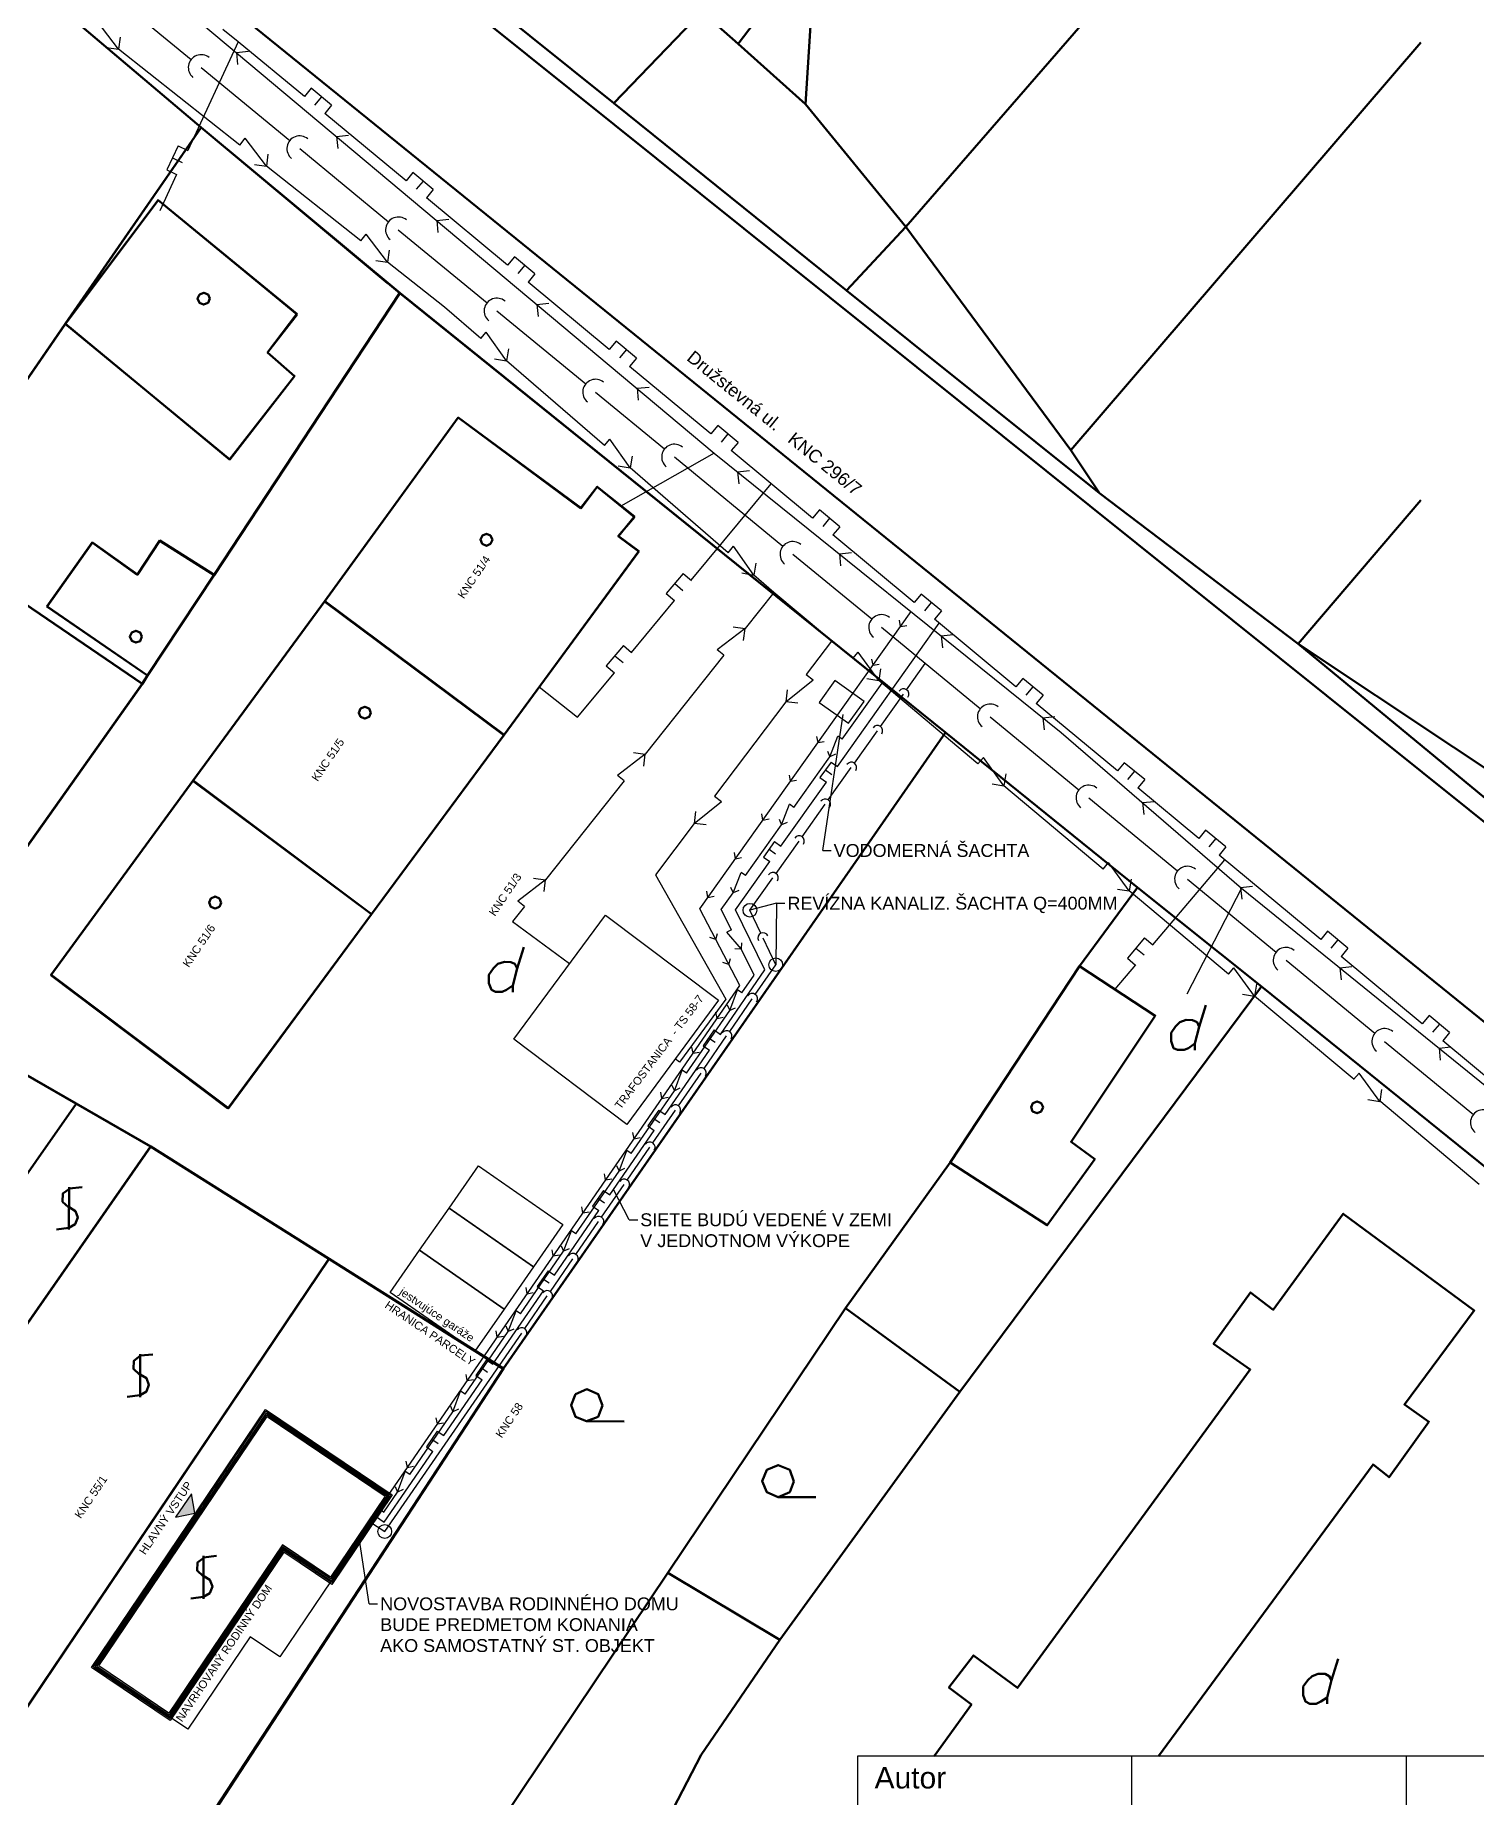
# Model space of a CAD drawing. Header units: millimetres. Extents: x 462666 to 1244237, y 2328025 to 3795663.
# Drawn here: x 614838 to 698865, y 3639295 to 3742078 of the extents above; entities that cross this region are included whole.
import ezdxf
from ezdxf.lldxf.tags import DXFTag

# ---------------------------------------------------------------- set-up
doc = ezdxf.new("R2010")
doc.units = ezdxf.units.MM
for name, color, linetype in [('MUR-POH', 64, 'Continuous'), ('MUR_REZ', 3, 'Continuous'), ('PLO_LIN', 6, 'Continuous'), ('ROZPISKA100', 7, 'Continuous'), ('SO10-PRIPOJKA-VODOVOD', 5, 'Continuous'), ('SO11-PRIPOJKA-SPLASK-KANAL', 25, 'Continuous'), ('SO12-PRIPOJKA-PLYN', 11, 'Continuous'), ('SO13-PRIPOJKA-ELEKTRO-NN', 20, 'Continuous'), ('TXT_50_MIESTN', 7, 'Continuous')]:
    doc.layers.add(name, color=color, linetype=linetype)
doc.layers.add('P', color=250, linetype='Continuous', lineweight=100)
doc.styles.add('ARIAL', font='arial.ttf', dxfattribs={"height": 250})
tags = doc.linetypes.add('DASHED', pattern=[0.75, 0.5, -0.25]).pattern_tags.tags
tags[6:7] = [DXFTag(74, 4), DXFTag(75, 0), DXFTag(340, '0'), DXFTag(46, 1.0), DXFTag(50, 0.0), DXFTag(44, 0.0), DXFTag(45, 0.0)]
tags[4:5] = [DXFTag(74, 4), DXFTag(75, 0), DXFTag(340, '0'), DXFTag(46, 1.0), DXFTag(50, 0.0), DXFTag(44, 0.0), DXFTag(45, 0.0)]
doc.linetypes.add('GAS_LINE', pattern='A,12.7,-5.08,["GAS",Standard,S=2.54,R=0,X=-2.54,Y=-1.27],-6.35', length=24.13)

msp = doc.modelspace()

# ---------------------------------------------------------------- hatches: boundary and pattern name
at = {"layer": 'MUR-POH'}
msp.add_hatch(color=252, dxfattribs=at).paths.add_polyline_path([(624131.6, 3655893.6), (623936.5, 3657011.9), (623021.6, 3655655.6)])

# ---------------------------------------------------------------- linework, layer by layer
at = {"layer": 'MUR-POH', "linetype": 'DASHED', "ltscale": 0.01}
for p, q in [((660738.4, 3694536.9), (661939.9, 3702465.8)), ((658044.6, 3691462.5), (658004.9, 3687876.5)), ((649465, 3673002.6), (648539.9, 3674759.1)), ((634305.1, 3650602.6), (633726.1, 3654457.5))]:
    msp.add_line(p, q, dxfattribs=at)
at = {"layer": 'MUR-POH', "linetype": 'DASHED', "ltscale": 0.01, "flags": 128}
for points in [[(660738.4, 3694536.9), (661229.9, 3694536.9)], [(658044.6, 3691462.5), (656495.9, 3691052.5)], [(658044.6, 3691462.5), (658536.1, 3691462.5)], [(649465, 3673002.6), (649956.4, 3673002.6)], [(634305.1, 3650602.6), (634796.6, 3650602.6)]]:
    msp.add_lwpolyline(points, dxfattribs=at)
at = {"layer": 'MUR-POH', "color": 252, "flags": 128}
msp.add_lwpolyline([(623936.5, 3657011.9), (623021.6, 3655655.6), (624131.6, 3655893.6)], close=True, dxfattribs=at)
at = {"layer": 'MUR-POH', "color": 252}
msp.add_lwpolyline([(632079.8, 3651949.3), (629088.1, 3647513.9), (627362.3, 3648678), (623731.4, 3643295), (622666.9, 3644013), (629289.5, 3653831.4)], close=True, dxfattribs=at)
at = {"layer": 'MUR_REZ', "flags": 128}
msp.add_lwpolyline([(661441.8, 3704453.9), (660532.5, 3703174), (662251.3, 3701953), (663160.5, 3703232.9)], close=True, dxfattribs=at)
at = {"layer": 'MUR_REZ'}
for points in [[(635644.4, 3656964.2), (632120.5, 3651739.8), (629330.2, 3653621.9), (622707.6, 3643803.5), (618121.2, 3646897.1), (628267.7, 3661939.9)], [(635539.7, 3656943.9), (632100.1, 3651844.5), (629309.8, 3653726.6), (622687.2, 3643908.3), (618226, 3646917.4), (628288.1, 3661835.1)], [(635434.9, 3656923.5), (632079.8, 3651949.3), (629289.5, 3653831.4), (622666.9, 3644013), (618330.7, 3646937.8), (628308.4, 3661730.4)], [(635330.2, 3656903.2), (632059.4, 3652054), (629269.1, 3653936.1), (622646.5, 3644117.8), (618435.5, 3646958.2), (628328.8, 3661625.6)], [(635225.4, 3656882.8), (632039.1, 3652158.8), (629248.7, 3654040.9), (622626.2, 3644222.5), (618540.2, 3646978.5), (628349.2, 3661520.9)]]:
    msp.add_lwpolyline(points, close=True, dxfattribs=at)
at = {"layer": 'P', "color": 2, "linetype": 'Continuous'}
for p, q in [((624516.1, 3736697.8), (598264.3, 3758927.7)), ((598264.3, 3758927.7), (624516.1, 3736697.8)), ((616594, 3725252), (624516.1, 3736697.8)), ((624516.1, 3736697.8), (616594, 3725252)), ((624516.1, 3736697.8), (636083.7, 3727034.4)), ((635373.5, 3727627.7), (624516.1, 3736697.8)), ((616594, 3725252), (621997, 3732468.4)), ((621997, 3732468.4), (616594, 3725252)), ((621997, 3732468.4), (630096.6, 3725802.2)), ((630096.6, 3725802.2), (621997, 3732468.4)), ((625268.6, 3710583.1), (636083.7, 3727034.4)), ((636083.7, 3727034.4), (625268.6, 3710583.1)), ((667894.2, 3701409.1), (636083.6, 3727034.5)), ((636083.6, 3727034.5), (667894.2, 3701409.1)), ((608168.4, 3713049.2), (616594, 3725252)), ((616594, 3725252), (608168.4, 3713049.2)), ((626169.4, 3717338.3), (616594, 3725252)), ((616594, 3725252), (626169.4, 3717338.3)), ((630096.6, 3725802.2), (628382.8, 3723569.1)), ((628382.8, 3723569.1), (630096.6, 3725802.2)), ((628382.8, 3723569.1), (629950.7, 3722191.7)), ((629950.7, 3722191.7), (628382.8, 3723569.1)), ((629950.7, 3722191.7), (626169.4, 3717338.3)), ((626169.4, 3717338.3), (629950.7, 3722191.7)), ((631706.1, 3709054), (639495.3, 3719778.2)), ((639495.3, 3719778.2), (631706.1, 3709054)), ((639495.3, 3719778.2), (646638.2, 3714486.7)), ((646638.2, 3714486.7), (639495.3, 3719778.2)), ((646638.2, 3714486.7), (647588.3, 3715741.7)), ((647588.3, 3715741.7), (646638.2, 3714486.7)), ((647588.3, 3715741.7), (649765.5, 3713972.6)), ((649765.5, 3713972.6), (647588.3, 3715741.7)), ((649765.5, 3713972.6), (648816.1, 3712865.7)), ((648816.1, 3712865.7), (649765.5, 3713972.6)), ((621073.3, 3704250.1), (608168.4, 3713049.2)), ((608168.4, 3713049.2), (621073.3, 3704250.1)), ((620787.1, 3710603.3), (622092.5, 3712597.4)), ((622092.5, 3712597.4), (620787.1, 3710603.3)), ((622092.5, 3712597.4), (625268.6, 3710583.1)), ((625268.6, 3710583.1), (622092.5, 3712597.4)), ((648816.1, 3712865.7), (650015.8, 3711971.4)), ((650015.8, 3711971.4), (648816.1, 3712865.7)), ((615519.5, 3708756.7), (618147.5, 3712504.1)), ((618147.5, 3712504.1), (615519.5, 3708756.7)), ((618147.5, 3712504.1), (620787.1, 3710603.3)), ((620787.1, 3710603.3), (618147.5, 3712504.1)), ((650015.8, 3711971.4), (642152.6, 3701266.1)), ((642152.6, 3701266.1), (650015.8, 3711971.4)), ((621371.8, 3704748.7), (625268.6, 3710583.1)), ((625268.6, 3710583.1), (621371.8, 3704748.7)), ((621371.8, 3704748.7), (615519.5, 3708756.7)), ((615519.5, 3708756.7), (621371.8, 3704748.7)), ((624029.3, 3698607.1), (631706.1, 3709054)), ((631706.1, 3709054), (624029.3, 3698607.1)), ((631706.1, 3709054), (642152.6, 3701266.1)), ((642152.6, 3701266.1), (631706.1, 3709054)), ((631706.2, 3709054), (642152.6, 3701266)), ((642152.6, 3701266), (631706.2, 3709054)), ((621073.3, 3704250.1), (621371.8, 3704748.7)), ((621371.8, 3704748.7), (621073.3, 3704250.1)), ((610114.5, 3688799.4), (621073.3, 3704250.1)), ((621073.3, 3704250.1), (610114.5, 3688799.4)), ((642152.6, 3701266.1), (634438.7, 3690819.3)), ((634438.7, 3690819.3), (642152.6, 3701266.1)), ((642115.3, 3664302.9), (667894.2, 3701409.1)), ((667894.2, 3701409.1), (642115.3, 3664302.9)), ((642115.4, 3664302.8), (667894.3, 3701409.1)), ((667894.3, 3701409.1), (642115.4, 3664302.8)), ((615737.3, 3687274), (624029.3, 3698607.1)), ((624029.3, 3698607.1), (615737.3, 3687274)), ((624029.3, 3698607.1), (634438.7, 3690819.3)), ((634438.7, 3690819.3), (624029.3, 3698607.1)), ((624029.3, 3698607), (634438.7, 3690819.2)), ((634438.7, 3690819.2), (624029.3, 3698607)), ((634438.7, 3690819.3), (626072.6, 3679486.6)), ((626072.6, 3679486.6), (634438.7, 3690819.3)), ((615737.3, 3687274), (626072.6, 3679486.6)), ((614137.3, 3681540.5), (621562.5, 3677266.2)), ((621562.5, 3677266.2), (614137.3, 3681540.5)), ((617212.8, 3679770), (606334.2, 3664177.1)), ((610434.9, 3661316.2), (621562.5, 3677266.2)), ((621562.5, 3677266.2), (610434.9, 3661316.2)), ((631959, 3670719.2), (621562.5, 3677266.2)), ((612719, 3642194.6), (631959, 3670719.2)), ((631959, 3670719.2), (612719, 3642194.6))]:
    msp.add_line(p, q, dxfattribs=at)
at = {"layer": 'P', "color": 252, "linetype": 'Continuous'}
for points in [[(742574.3, 3641710.4), (719611.2, 3659743.2), (686314.7, 3686606.2), (679098.8, 3692386.8), (667894.9, 3701422.2), (636082.2, 3727050.7), (624508.6, 3736701.8), (598265.3, 3758920.1), (589715, 3766064.8), (573119, 3780873.3), (556578.7, 3795662.9)], [(582373.4, 3795556.6), (588325.5, 3790190.7), (597096, 3782282), (614898.1, 3766593.8), (624782.2, 3757936.1), (633868.7, 3749914.4), (648560.1, 3738110.2), (662119.9, 3727185.3), (676867.2, 3715380.8), (688462.9, 3706585.8), (700908.7, 3696298.3)], [(624782.2, 3757936.1), (614898.1, 3766593.8), (597096, 3782282), (600108.3, 3786140.7), (609757.2, 3779103.1), (620038.8, 3772062.9), (629368.1, 3764282.2), (638324.3, 3756261.1), (649101.2, 3747469.4), (653700.2, 3743449), (655814.2, 3741579.2), (659745.3, 3738064.1), (665578.3, 3730911.9), (675202.5, 3717881.6), (676867.2, 3715380.8), (662119.9, 3727185.3), (648560.1, 3738110.2), (633868.7, 3749914.4), (624782.2, 3757936.1)], [(649101.2, 3747469.4), (661467.4, 3763033.2), (663843.8, 3766150.1), (669389.4, 3761493.1), (659724.4, 3751054.8), (660342.7, 3747553.3), (655814.2, 3741579.2), (653700.2, 3743449), (649101.2, 3747469.4)], [(659745.3, 3738064.1), (660342.7, 3747553.3), (659724.4, 3751054.8), (669389.4, 3761493.1), (671016.3, 3763366.1), (683399.4, 3751441.1), (665578.3, 3730911.9), (659745.3, 3738064.1)], [(588133.2, 3698382.3), (580968, 3702915.8), (567899.9, 3711214.4), (583352.7, 3735122), (598265.3, 3758920.1), (624508.6, 3736701.8), (616588.9, 3725251.3), (608182.1, 3713039.8), (597620.2, 3697226.5), (595299, 3693979.1), (588133.2, 3698382.3)], [(665578.3, 3730911.9), (683399.4, 3751441.1), (689233.9, 3758172.9), (693351.1, 3754657), (695601.5, 3752710.4)], [(660342.7, 3747553.3), (659745.3, 3738064.1), (655814.2, 3741579.2), (660342.7, 3747553.3)], [(695601.5, 3741653.5), (675202.5, 3717881.6), (665578.3, 3730911.9)], [(675202.5, 3717881.6), (695601.5, 3741653.5)], [(608182.1, 3713039.8), (616588.9, 3725251.3), (624508.6, 3736701.8), (636082.2, 3727050.7), (625275.8, 3710605.7), (622101.5, 3712610.2), (620790.6, 3710624.2), (618174.1, 3712496.1), (615534.5, 3708766.1), (621380.5, 3704740.6), (621080.7, 3704257.9), (608182.1, 3713039.8)], [(616588.9, 3725251.3), (626178.3, 3717339.2), (629957.8, 3722199.8), (628381.5, 3723583.5), (630084.4, 3725828.5), (621997.3, 3732468.8), (616588.9, 3725251.3)], [(621997.3, 3732468.8), (630084.4, 3725828.5), (628381.5, 3723583.5), (629957.8, 3722199.8), (626178.3, 3717339.2), (616588.9, 3725251.3), (621997.3, 3732468.8)], [(642132.9, 3664324.5), (631979, 3670731.4), (621583.6, 3677269.6), (614156.8, 3681543.6), (607863.6, 3685440.6), (610129.4, 3688799.9), (621080.7, 3704257.9), (621380.5, 3704740.6), (625275.8, 3710605.7), (636082.2, 3727050.7), (667894.9, 3701422.2), (642132.9, 3664324.5)], [(625007.2, 3726724.1), (624915.2, 3726966.4), (624655, 3727060.6), (624412.7, 3726968.5), (624300, 3726727), (624410.6, 3726466), (624652.1, 3726372), (624913.1, 3726463.9), (625007.2, 3726724.1)], [(634444, 3690821.4), (642173.6, 3701286.3), (650015.8, 3711992.6), (648828.3, 3712872.2), (649763.5, 3714003.7), (647593.2, 3715743.5), (646639, 3714519), (639495.3, 3719778.2), (631708.9, 3709071.7), (624035.3, 3698625.2), (615762.4, 3687287.8), (626096.8, 3679502.9), (634444, 3690821.4)], [(631708.9, 3709071.7), (639495.3, 3719778.2), (646639, 3714519), (647593.2, 3715743.5), (649763.5, 3714003.7), (648828.3, 3712872.2), (650015.8, 3711992.6), (642173.6, 3701286.3), (631708.9, 3709071.7)], [(695601.5, 3714967.2), (688462.9, 3706585.8), (676867.2, 3715380.8), (675202.5, 3717881.6)], [(708875.5, 3705500.8), (702030.5, 3697540.6), (688462.9, 3706585.8), (695601.5, 3714967.2)], [(621080.7, 3704257.9), (610129.4, 3688799.9), (597620.2, 3697226.5), (608182.1, 3713039.8), (621080.7, 3704257.9)], [(615534.5, 3708766.1), (618174.1, 3712496.1), (620790.6, 3710624.2), (622101.5, 3712610.2), (625275.8, 3710605.7), (621380.5, 3704740.6), (615534.5, 3708766.1)], [(641494.6, 3712660.5), (641384, 3712902.9), (641142.4, 3712997), (640900.1, 3712904.9), (640787.4, 3712663.4), (640898.1, 3712421), (641139.6, 3712308.4), (641382, 3712419), (641494.6, 3712660.5)], [(642173.6, 3701286.3), (634444, 3690821.4), (624035.3, 3698625.2), (631708.9, 3709071.7), (642173.6, 3701286.3)], [(621054.8, 3707012.5), (620962.8, 3707254.8), (620702.6, 3707349), (620460.3, 3707256.9), (620347.6, 3707015.4), (620458.2, 3706754.4), (620699.8, 3706660.3), (620960.7, 3706752.3), (621054.8, 3707012.5)], [(719338.9, 3683994.8), (730293.6, 3673192.3), (731905.1, 3671324.6), (717827.7, 3683107.7), (710167.7, 3689522.9), (700908.7, 3696298.3), (688462.9, 3706585.8), (702030.5, 3697540.6), (711812.7, 3691265.6), (719338.9, 3683994.8)], [(634399.4, 3702565.3), (634307.3, 3702807.6), (634047.2, 3702920.3), (633804.8, 3702809.6), (633692.2, 3702568.2), (633802.8, 3702325.8), (634044.4, 3702231.7), (634305.3, 3702323.7), (634399.4, 3702565.3)], [(675711.2, 3687785.2), (668163.7, 3676333.2), (662061.5, 3667853), (651705.8, 3652411.1), (635676.1, 3628505.9), (623984.1, 3636538.3), (642132.9, 3664324.5), (667894.9, 3701422.2), (679098.8, 3692386.8), (675711.2, 3687785.2)], [(634444, 3690821.4), (626096.8, 3679502.9), (615762.4, 3687287.8), (624035.3, 3698625.2), (634444, 3690821.4)], [(662061.5, 3667853), (668163.7, 3676333.2), (675711.2, 3687785.2), (679098.8, 3692386.8), (686314.7, 3686606.2), (668741.4, 3662967.9), (662061.5, 3667853)], [(625680.9, 3691490.3), (625570.2, 3691732.7), (625328.7, 3691845.3), (625067.7, 3691734.8), (624973.7, 3691493.2), (625065.7, 3691250.9), (625325.9, 3691156.7), (625568.2, 3691248.8), (625680.9, 3691490.3)], [(642926.8, 3687658.9), (643322.8, 3688904.2)], [(642679.2, 3686282.7), (642680.7, 3686654.9), (642926.8, 3687658.9), (642797.6, 3687920), (642556.1, 3688032.7), (642183.9, 3688034.2), (641811.2, 3687924.1), (641549.6, 3687664.6), (641287.5, 3687293.4), (641285.5, 3686791), (641432.8, 3686418.1), (641674.2, 3686286.8), (642046.4, 3686285.3), (642307.5, 3686414.5), (642680.7, 3686654.9)], [(662764.4, 3623447.7), (656037.4, 3628664), (649319.8, 3633437.5), (653653.5, 3641794.7), (658240.9, 3648513), (668741.4, 3662967.9), (686314.7, 3686606.2), (719611.2, 3659743.2), (703968.7, 3641710.4)], [(682694.5, 3684257.5), (683071.9, 3685521.5)], [(682428.3, 3682900), (682429.9, 3683272.2), (682694.5, 3684257.5), (682565.3, 3684518.6), (682305.3, 3684649.9), (681933, 3684651.5), (681560.3, 3684522.7), (681298.7, 3684263.2), (681055.3, 3683910.6), (681053.2, 3683408.1), (681181.9, 3683016.8), (681423.3, 3682904.1), (681814.2, 3682902.5), (682056.6, 3683013.2), (682429.9, 3683272.2)], [(610462.9, 3661328.4), (604747.2, 3665353.3), (611526, 3675431.3), (610524.1, 3676179.9), (614156.8, 3681543.6), (621583.6, 3677269.6), (610462.9, 3661328.4)], [(673592.9, 3679567.7), (673482.1, 3679791.5), (673240.6, 3679904.2), (672979.6, 3679793.6), (672885.7, 3679570.7), (672977.6, 3679309.7), (673237.8, 3679215.6), (673480.1, 3679307.6), (673592.9, 3679567.7)], [(612747.7, 3642205.2), (602111.5, 3649004.9), (610462.9, 3661328.4), (621583.6, 3677269.6), (631979, 3670731.4), (612747.7, 3642205.2)], [(616827.7, 3674813.9), (616454.3, 3674536.3), (616433.7, 3674052.5), (616767.4, 3673734.7)], [(616799.2, 3672431.8), (616809.4, 3674907)], [(617572.5, 3674903.9), (616809.1, 3674832.6)], [(616799.6, 3672524.8), (617172.8, 3672746.6), (617323.2, 3673136.8), (617175.9, 3673509.7), (616823.2, 3673734.5)], [(616073.4, 3672434.8), (616799.6, 3672524.8)], [(691080.4, 3673354), (687000.1, 3667750.2), (685682.8, 3668760.6), (683530.2, 3665773.1), (685664.4, 3664275.4), (672094.7, 3645701.5), (669534.1, 3647591.8), (668093.3, 3645718), (669410.6, 3644726.2), (667231.6, 3641710.4)], [(667231.6, 3641710.4), (669410.6, 3644726.2), (668093.3, 3645718), (669534.1, 3647591.8), (672094.7, 3645701.5), (685664.4, 3664275.4), (683530.2, 3665773.1), (685682.8, 3668760.6), (687000.1, 3667750.2), (691080.4, 3673354), (698725, 3667701.9)], [(680319.1, 3641710.4), (692825.5, 3658737), (693752.9, 3657988.7), (696074, 3661217.5), (694645.1, 3662228.4), (698725, 3667701.9), (691080.4, 3673354)], [(642132.9, 3664324.5), (623984.1, 3636538.3), (613235.6, 3620595.6), (602953, 3627393.8), (612747.7, 3642205.2), (631979, 3670731.4), (642132.9, 3664324.5)], [(662061.5, 3667853), (668741.4, 3662967.9), (658240.9, 3648513), (651705.8, 3652411.1), (662061.5, 3667853)], [(698725, 3667701.9), (694645.1, 3662228.4), (696074, 3661217.5), (693752.9, 3657988.7), (692825.5, 3658737), (680319.1, 3641710.4)], [(620956.4, 3665063.2), (620582.9, 3664767), (620562.4, 3664301.8), (620914.7, 3663983.9)], [(620946.5, 3662662.4), (620956.8, 3665156.3)], [(621701.2, 3665153.2), (620956.5, 3665081.8)], [(620946.9, 3662774.1), (621320, 3662977.3), (621451.9, 3663367.5), (621323.2, 3663758.9), (620951.9, 3663983.8)], [(620202.1, 3662665.5), (620946.9, 3662774.1)], [(647912.2, 3662179), (647654.3, 3662831.5), (646985.4, 3663113.4), (646332.9, 3662836.9), (646069.7, 3662186.6), (646327.5, 3661515.6), (646977.8, 3661252.3), (647648.8, 3661510.1), (647912.2, 3662179)], [(646977.8, 3661252.3), (649173.9, 3661243.3)], [(659060.6, 3657740.8), (658821.4, 3658411.8), (658152.6, 3658693.8), (657481.4, 3658417.3), (657218.1, 3657748.4), (657476.1, 3657114.6), (658144.9, 3656832.7), (658816.1, 3657109.1), (659060.6, 3657740.8)], [(658144.9, 3656832.7), (660341, 3656823.6)], [(624667.3, 3653285.6), (624293.9, 3653008), (624273.4, 3652542.8), (624625.7, 3652225)], [(624638.9, 3650903.5), (624649.2, 3653397.4)], [(625412.2, 3653394.2), (624648.8, 3653304.3)], [(624639.3, 3651015.2), (625012.4, 3651218.4), (625162.9, 3651608.6), (625015.6, 3652000), (624662.9, 3652224.8)], [(658240.9, 3648513), (653653.5, 3641794.7), (649319.8, 3633437.5), (645285, 3625339.6), (643971.5, 3622720.9), (635676.1, 3628505.9), (651705.8, 3652411.1), (658240.9, 3648513)], [(623913.1, 3650906.5), (624639.3, 3651015.2)], [(690391.3, 3646147.2), (690787.3, 3647392.5)], [(690143.7, 3644771), (690145.3, 3645143.2), (690391.3, 3646147.2), (690262.1, 3646389.7), (690020.7, 3646520.9), (689629.8, 3646522.6), (689275.7, 3646393.7), (689014.1, 3646152.9), (688752, 3645781.7), (688750, 3645279.2), (688878.7, 3644906.5), (689138.7, 3644775.1), (689511, 3644773.6), (689772, 3644902.8), (690145.3, 3645143.2)]]:
    msp.add_lwpolyline(points, dxfattribs=at)
at = {"layer": 'P', "color": 1, "linetype": 'Continuous'}
for points in [[(567931.4, 3795616.2), (593364.2, 3770925.9), (622502.6, 3746704.3), (721889.9, 3666247.8), (784886.6, 3616017), (803129.7, 3603453.7), (825549, 3588155.9)], [(825591, 3598354.7), (810336.2, 3608932.9), (786548.5, 3626376.6), (764878.9, 3642955.4), (731584.6, 3670320.9), (676305.8, 3714638.7), (633418.4, 3749041.5), (596530, 3780404.6), (580531, 3795564.2)], [(648560.1, 3738110.2), (653700.2, 3743449)], [(662119.9, 3727185.3), (665578.3, 3730911.9)], [(668163.7, 3676333.2), (673825, 3672680.6), (676595.4, 3676540.3), (675222.3, 3677551), (680128.8, 3684900.8), (675711.2, 3687785.2)]]:
    msp.add_lwpolyline(points, dxfattribs=at)
at = {"layer": 'P', "color": 2, "linetype": 'Continuous', "flags": 128}
msp.add_lwpolyline([(642115.3, 3664302.9), (623934.2, 3636514.3), (613195.5, 3620581.1), (602911.2, 3627368.4), (612719, 3642194.6), (631959, 3670719.2), (642115.3, 3664302.9)], dxfattribs=at)
at = {"layer": 'PLO_LIN', "color": 6, "linetype": 'Continuous', "ltscale": 250}
for points in [[(630525.4, 3738501.5), (626671.7, 3741699.4), (625768.1, 3742407.8)], [(636449.8, 3733585.4), (631712.5, 3737516.5)], [(642374.2, 3728669.3), (637636.9, 3732600.4)], [(648298.6, 3723753.2), (643561.3, 3727684.3)], [(654222.9, 3718837.1), (649485.6, 3722768.2)], [(660147.3, 3713921), (655410, 3717852)], [(653078.2, 3710298), (657741.3, 3715917.5)], [(666071.7, 3709004.9), (661334.4, 3712935.9)], [(649585.8, 3706089.4), (652093.1, 3709110.9)], [(671996.1, 3704088.7), (667258.8, 3708019.8)], [(644218.3, 3704077.7), (646444.9, 3702304.3), (648600.8, 3704902.4)], [(677920.5, 3699172.6), (673183.1, 3703103.7)], [(682657.8, 3695241.6), (679107.5, 3698187.6)], [(689769.2, 3689340.4), (683844.8, 3694256.5)], [(684166.5, 3693989.6), (679967.4, 3689041)], [(695693.6, 3684424.3), (690956.3, 3688355.4)], [(701618, 3679508.2), (696880.7, 3683439.2)]]:
    msp.add_lwpolyline(points, dxfattribs=at)
at = {"layer": 'PLO_LIN', "color": 6}
for points in [[(626671.7, 3741699.4), (623729.8, 3735361.1)], [(630926.8, 3738985.2), (630525.4, 3738501.5)], [(632113.8, 3738000.2), (630926.8, 3738985.2)], [(631520.3, 3738492.7), (631119, 3738009)], [(632113.8, 3738000.2), (631712.5, 3737516.5)], [(623160.5, 3735627.4), (622506.8, 3734230.2)], [(623160.5, 3735627.4), (623729.8, 3735361.1)], [(622506.8, 3734230.2), (623076.1, 3733963.9)], [(622833.7, 3734928.8), (623402.9, 3734662.5)], [(623076.1, 3733963.9), (622090.4, 3731829.2)], [(636851.2, 3734069.1), (636449.8, 3733585.4)], [(638038.2, 3733084.1), (636851.2, 3734069.1)], [(637444.7, 3733576.6), (637043.3, 3733092.9)], [(638038.2, 3733084.1), (637636.9, 3732600.4)], [(642775.5, 3729153), (642374.2, 3728669.3)], [(643962.6, 3728167.9), (642775.5, 3729153)], [(643369.1, 3728660.5), (642967.7, 3728176.8)], [(643962.6, 3728167.9), (643561.3, 3727684.3)], [(648699.9, 3724236.9), (648298.6, 3723753.2)], [(649887, 3723251.8), (648699.9, 3724236.9)], [(649293.4, 3723744.3), (648892.1, 3723260.7)], [(649887, 3723251.8), (649485.6, 3722768.2)], [(654624.3, 3719320.7), (654222.9, 3718837.1)], [(655811.4, 3718335.7), (654624.3, 3719320.7)], [(655217.8, 3718828.2), (654816.5, 3718344.6)], [(655811.4, 3718335.7), (655410, 3717852)], [(660548.7, 3714404.6), (660147.3, 3713921)], [(661735.7, 3713419.6), (660548.7, 3714404.6)], [(661142.2, 3713912.1), (660740.9, 3713428.5)], [(661735.7, 3713419.6), (661334.4, 3712935.9)], [(652611.9, 3710693.7), (651613.9, 3709517.5)], [(652611.9, 3710693.7), (653091.1, 3710287.1)], [(651613.9, 3709517.5), (652093.1, 3709110.9)], [(652112.9, 3710105.6), (652592.1, 3709699)], [(666473.1, 3709488.5), (666071.7, 3709004.9)], [(667660.1, 3708503.5), (666473.1, 3709488.5)], [(667066.6, 3708996), (666665.2, 3708512.3)], [(667660.1, 3708503.5), (667258.8, 3708019.8)], [(649119.5, 3706485.1), (648121.5, 3705308.9)], [(649119.5, 3706485.1), (649598.8, 3706078.5)], [(648620.5, 3705897), (649099.8, 3705490.4)], [(648121.5, 3705308.9), (648600.7, 3704902.3)], [(672397.4, 3704572.4), (671996.1, 3704088.7)], [(673584.5, 3703587.4), (672397.4, 3704572.4)], [(672991, 3704079.9), (672589.6, 3703596.2)], [(673584.5, 3703587.4), (673183.1, 3703103.7)], [(678321.8, 3699656.3), (677920.5, 3699172.6)], [(679508.9, 3698671.3), (678321.8, 3699656.3)], [(678915.3, 3699163.8), (678514, 3698680.1)], [(679508.9, 3698671.3), (679107.5, 3698187.6)], [(683059.1, 3695725.2), (682657.8, 3695241.6)], [(684246.2, 3694740.2), (683059.1, 3695725.2)], [(683652.7, 3695232.7), (683251.3, 3694749)], [(684246.2, 3694740.2), (683844.8, 3694256.5)], [(679501.1, 3689436.6), (678503.1, 3688260.5)], [(679501.1, 3689436.6), (679980.3, 3689030)], [(690170.6, 3689824.1), (689769.2, 3689340.4)], [(691357.6, 3688839), (690170.6, 3689824.1)], [(690764.1, 3689331.5), (690362.8, 3688847.9)], [(678503.1, 3688260.5), (678982.3, 3687853.8)], [(679002.1, 3688848.6), (679481.3, 3688441.9)], [(691357.6, 3688839), (690956.3, 3688355.4)], [(696095, 3684907.9), (695693.6, 3684424.3)], [(697282, 3683922.9), (696095, 3684907.9)], [(696688.5, 3684415.4), (696287.1, 3683931.8)], [(697282, 3683922.9), (696880.7, 3683439.2)]]:
    msp.add_lwpolyline(points, dxfattribs=at)
at = {"layer": 'PLO_LIN', "color": 6, "linetype": 'GAS_LINE', "ltscale": 250}
msp.add_lwpolyline([(678969.4, 3687864.8), (677764.3, 3686444.6)], dxfattribs=at)
at = {"layer": 'ROZPISKA100', "color": 2}
for p, q in [((749764.4, 3641710.4), (662764.4, 3641710.4)), ((662764.4, 3641710.4), (662764.4, 3611710.4))]:
    msp.add_line(p, q, dxfattribs=at)
at = {"layer": 'ROZPISKA100'}
for p, q in [((678764.4, 3621710.4), (678764.4, 3641710.4)), ((694764.4, 3634210.4), (694764.4, 3641710.4))]:
    msp.add_line(p, q, dxfattribs=at)
at = {"layer": 'SO10-PRIPOJKA-VODOVOD'}
for p, q in [((626563.1, 3741071), (627261.3, 3741144.3)), ((626563.1, 3741071), (626636.4, 3740372.8)), ((632401.5, 3736175.3), (633099.7, 3736248.6)), ((632401.5, 3736175.3), (632474.8, 3735477.1)), ((638239.9, 3731279.6), (638938.1, 3731352.8)), ((638239.9, 3731279.6), (638313.2, 3730581.4)), ((644078.4, 3726383.8), (644776.5, 3726457.1)), ((644078.4, 3726383.8), (644151.6, 3725685.7)), ((649916.8, 3721488.1), (650614.9, 3721561.4)), ((649916.8, 3721488.1), (649990, 3720789.9)), ((655777.1, 3716618.5), (656475.2, 3716691.7)), ((655777.1, 3716618.5), (655850.3, 3715920.3)), ((661711, 3711836.6), (662409.1, 3711909.9)), ((661711, 3711836.6), (661784.3, 3711138.5)), ((665276.5, 3707598.4), (665210.4, 3707958.2)), ((665276.5, 3707598.4), (665636.3, 3707664.5)), ((667644.9, 3707054.8), (668343.1, 3707128.1)), ((667644.9, 3707054.8), (667718.2, 3706356.6)), ((663673, 3705341.2), (663606.9, 3705701)), ((663673, 3705341.2), (664032.8, 3705407.4)), ((673578.8, 3702273), (674277, 3702346.3)), ((673578.8, 3702273), (673652.1, 3701574.8)), ((679379.2, 3697325.4), (680077.4, 3697398.7)), ((679379.2, 3697325.4), (679452.5, 3696627.3)), ((685095, 3692387), (685793.2, 3692460.3)), ((685095, 3692387), (685168.3, 3691688.8)), ((690880.6, 3687700.5), (691578.8, 3687773.7)), ((690880.6, 3687700.5), (690953.9, 3687002.3)), ((696666.3, 3683014), (697364.5, 3683087.2)), ((696666.3, 3683014), (696739.6, 3682315.8))]:
    msp.add_line(p, q, dxfattribs=at)
at = {"layer": 'SO10-PRIPOJKA-VODOVOD', "color": 3}
for p, q in [((660466, 3700826.9), (660399.8, 3701186.7)), ((660466, 3700826.9), (660825.8, 3700893.1)), ((658862.4, 3698569.8), (658796.3, 3698929.6)), ((658862.4, 3698569.8), (659222.2, 3698635.9)), ((657258.9, 3696312.6), (657192.8, 3696672.4)), ((657258.9, 3696312.6), (657618.7, 3696378.8)), ((655655.4, 3694055.5), (655589.3, 3694415.3)), ((655655.4, 3694055.5), (656015.2, 3694121.6)), ((654051.9, 3691798.3), (653985.7, 3692158.1)), ((654051.9, 3691798.3), (654411.7, 3691864.5)), ((654504.1, 3689342.3), (654155.1, 3689451.8)), ((654504.1, 3689342.3), (654613.7, 3689691.4)), ((655264.3, 3687886.9), (654915.2, 3687996.5)), ((655264.3, 3687886.9), (655373.8, 3688236)), ((654582.7, 3684743.6), (654516.6, 3685103.4)), ((654582.7, 3684743.6), (654942.5, 3684809.7)), ((653184.2, 3682715.3), (653118.1, 3683075.1)), ((653184.2, 3682715.3), (653544, 3682781.4)), ((651367.9, 3680081), (651301.7, 3680440.8)), ((651367.9, 3680081), (651727.7, 3680147.1)), ((649746.9, 3677730.1), (649680.8, 3678089.9)), ((649746.9, 3677730.1), (650106.7, 3677796.2)), ((648086.3, 3675321.5), (648020.1, 3675681.3)), ((648086.3, 3675321.5), (648446.1, 3675387.7)), ((646760.7, 3673399), (646694.6, 3673758.8)), ((646760.7, 3673399), (647120.5, 3673465.1)), ((645033.7, 3670894.3), (644967.6, 3671254.1)), ((645033.7, 3670894.3), (645393.5, 3670960.4)), ((643511.3, 3668686.3), (643445.2, 3669046.1)), ((643511.3, 3668686.3), (643871.1, 3668752.4)), ((641766.3, 3666155.4), (641700.2, 3666515.2)), ((641766.3, 3666155.4), (642126.1, 3666221.5)), ((640021.3, 3663624.5), (639955.1, 3663984.3)), ((640021.3, 3663624.5), (640381.1, 3663690.6)), ((638276.2, 3661093.6), (638210.1, 3661453.4)), ((638276.2, 3661093.6), (638636.1, 3661159.7)), ((636531.2, 3658562.7), (636465.1, 3658922.5)), ((636531.2, 3658562.7), (636891, 3658628.8))]:
    msp.add_line(p, q, dxfattribs=at)
at = {"layer": 'SO10-PRIPOJKA-VODOVOD'}
for points in [[(605968.4, 3758060.3), (614443.5, 3751233.7), (654418.3, 3717713.4), (674636.2, 3701420.9), (685150.6, 3692341.9), (731324.6, 3654939.9)], [(654418.3, 3717713.4), (648982.1, 3714609.2)], [(685150.6, 3692341.9), (681974.4, 3686159)]]:
    msp.add_lwpolyline(points, dxfattribs=at)
at = {"layer": 'SO10-PRIPOJKA-VODOVOD', "color": 3}
msp.add_lwpolyline([(635153.4, 3656641.1), (635189.9, 3656617.4), (655904.6, 3686660.9), (653573.2, 3691124.6), (665893.2, 3708466.4)], dxfattribs=at)
at = {"layer": 'SO11-PRIPOJKA-SPLASK-KANAL', "flags": 128}
for points in [[(618754.8, 3744929.4), (623928.6, 3740670.4)], [(624503.4, 3740197.2), (629677.3, 3735938.3)], [(630252.1, 3735465.1), (635426, 3731206.1)], [(636000.8, 3730732.9), (641174.7, 3726474)], [(641749.5, 3726000.8), (646923.3, 3721741.9)], [(647498.2, 3721268.6), (651522.3, 3717956.1)], [(652097.2, 3717482.9), (658420.7, 3712277.6)], [(663594.6, 3708018.6), (658995.6, 3711804.4)], [(669921.6, 3702799.7), (664164.2, 3707539.1)], [(670501.7, 3702332.9), (675675.5, 3698074)], [(676250.4, 3697600.7), (681424.2, 3693341.8)], [(681999.1, 3692868.6), (687172.9, 3688609.7)], [(687747.8, 3688136.5), (692921.6, 3683877.5)], [(693496.5, 3683404.3), (698670.3, 3679145.4)]]:
    msp.add_lwpolyline(points, dxfattribs=at)
at = {"layer": 'SO11-PRIPOJKA-SPLASK-KANAL', "color": 3, "flags": 128}
for points in [[(665630.6, 3703910.8), (666720.7, 3705445.2)], [(664108.2, 3701767.7), (665451.8, 3703659)], [(662585.7, 3699624.7), (663929.3, 3701516)], [(661063.2, 3697481.6), (662406.8, 3699372.9)], [(659540.8, 3695338.6), (660884.4, 3697229.9)], [(658018.3, 3693195.5), (659361.9, 3695086.8)], [(657135.7, 3689705.8), (656495.9, 3691052.5), (657839.5, 3692943.8)], [(656810.4, 3686144.2), (658004.9, 3687876.5), (657268.6, 3689426)], [(655317.1, 3683978.3), (656633.9, 3685888.2)], [(653823.8, 3681812.5), (655140.6, 3683722.4)], [(652330.5, 3679646.7), (653647.3, 3681556.6)], [(650837.1, 3677480.9), (652154, 3679390.7)], [(649343.8, 3675315), (650660.7, 3677224.9)], [(647850.5, 3673149.2), (649167.3, 3675059.1)], [(646357.2, 3670983.4), (647674, 3672893.2)], [(644863.9, 3668817.5), (646180.7, 3670727.4)], [(643370.5, 3666651.7), (644687.4, 3668561.6)], [(634319.7, 3655405.1), (635213.1, 3654820.6), (643194.1, 3666395.7)]]:
    msp.add_lwpolyline(points, dxfattribs=at)
at = {"layer": 'SO11-PRIPOJKA-SPLASK-KANAL', "color": 3}
for centre in [(656495.9, 3691052.5), (658004.9, 3687876.5), (635213.1, 3654820.6)]:
    msp.add_circle(centre, 400, dxfattribs=at)
at = {"layer": 'SO11-PRIPOJKA-SPLASK-KANAL'}
for centre in [(624503.4, 3740197.2), (630252.1, 3735465.1), (636000.8, 3730732.9), (641749.5, 3726000.8), (647498.2, 3721268.6), (652097.2, 3717482.9), (658995.6, 3711804.4), (664169.4, 3707545.4), (670501.7, 3702332.9), (676250.4, 3697600.7), (681999.1, 3692868.6), (687747.8, 3688136.5), (693496.5, 3683404.3), (699245.2, 3678672.2)]:
    msp.add_arc(centre, 744.6, 50.539848, 230.539848, dxfattribs=at)
at = {"layer": 'SO11-PRIPOJKA-SPLASK-KANAL', "color": 3}
for centre, start, end in [((665454.8, 3703655.7), 325.414086, 145.414086), ((663930.6, 3701516.4), 325.414086, 145.414086), ((662408.1, 3699373.4), 325.414086, 145.414086), ((660885.7, 3697230.3), 325.414086, 145.414086), ((659363.2, 3695087.2), 325.414086, 145.414086), ((657840.7, 3692944.2), 325.414086, 145.414086), ((657268.6, 3689426), 25.414086, 205.414086), ((656634.6, 3685889.1), 325.414086, 145.414086), ((655141.2, 3683723.3), 325.414086, 145.414086), ((653647.9, 3681557.5), 325.414086, 145.414086), ((652154.6, 3679391.6), 325.414086, 145.414086), ((650661.3, 3677225.8), 325.414086, 145.414086), ((649168, 3675060), 325.414086, 145.414086), ((647674.6, 3672894.1), 325.414086, 145.414086), ((646181.3, 3670728.3), 325.414086, 145.414086), ((644688, 3668562.5), 325.414086, 145.414086), ((643194.7, 3666396.6), 325.414086, 145.414086)]:
    msp.add_arc(centre, 309.8, start, end, dxfattribs=at)
at = {"layer": 'SO12-PRIPOJKA-PLYN', "color": 3, "linetype": 'Continuous', "ltscale": 250}
for points in [[(661598.6, 3699431.3), (667536.4, 3707789.4)], [(661227.7, 3699694.8), (660581, 3698784.4)], [(660904.4, 3699239.6), (661275.3, 3698976.1)], [(661227.7, 3699694.8), (661598.6, 3699431.3)], [(658306.4, 3694797), (660951.9, 3698520.9)], [(660581, 3698784.4), (660951.9, 3698520.9)], [(657935.5, 3695060.5), (657288.7, 3694150.2)], [(657935.5, 3695060.5), (658306.4, 3694797)], [(657288.7, 3694150.2), (657659.7, 3693886.7)], [(657612.1, 3694605.3), (657983, 3694341.8)], [(654782.9, 3683813.7), (657375.9, 3687574.4), (655660.8, 3691073.1), (657659.7, 3693886.7)], [(654408.4, 3684072), (653774.5, 3683152.7)], [(654408.4, 3684072), (654782.9, 3683813.7)], [(651556.1, 3679133.7), (654149.1, 3682894.4)], [(653774.5, 3683152.7), (654149.1, 3682894.4)], [(654091.4, 3683612.3), (654466, 3683354.1)], [(651181.5, 3679392), (650547.7, 3678472.6)], [(650864.6, 3678932.3), (651239.2, 3678674)], [(651181.5, 3679392), (651556.1, 3679133.7)], [(648329.2, 3674453.7), (650922.2, 3678214.4)], [(650547.7, 3678472.6), (650922.2, 3678214.4)], [(647954.7, 3674711.9), (647320.8, 3673792.6)], [(647954.7, 3674711.9), (648329.2, 3674453.7)], [(645102.4, 3669773.6), (647695.4, 3673534.4)], [(647320.8, 3673792.6), (647695.4, 3673534.4)], [(647637.7, 3674252.3), (648012.3, 3673994)], [(644727.8, 3670031.9), (644094, 3669112.6)], [(644410.9, 3669572.2), (644785.5, 3669314)], [(644727.8, 3670031.9), (645102.4, 3669773.6)], [(641519.1, 3664578.2), (644468.5, 3668854.3)], [(644094, 3669112.6), (644468.5, 3668854.3)], [(641144.6, 3664836.5), (640510.7, 3663917.2)], [(640827.6, 3664376.9), (641202.2, 3664118.6)], [(641144.6, 3664836.5), (641519.1, 3664578.2)], [(638648.7, 3660413.6), (640885.3, 3663658.9)], [(640510.7, 3663917.2), (640885.3, 3663658.9)], [(638274.2, 3660671.8), (637640.3, 3659752.5)], [(637957.2, 3660212.2), (638331.8, 3659953.9)], [(638274.2, 3660671.8), (638648.7, 3660413.6)], [(634669.9, 3655721.8), (635170.3, 3655368.7), (638014.9, 3659494.3)], [(637640.3, 3659752.5), (638014.9, 3659494.3)]]:
    msp.add_lwpolyline(points, dxfattribs=at)
at = {"layer": 'SO13-PRIPOJKA-ELEKTRO-NN'}
for p, q in [((619690.4, 3741271.3), (618441.8, 3742893)), ((618994.3, 3741361.8), (619690.4, 3741271.3)), ((619780.9, 3741967.4), (619690.4, 3741271.3)), ((626756.1, 3735677.3), (627064.2, 3736066.5)), ((628312.8, 3734444.8), (627064.2, 3736066.5)), ((628403.3, 3735140.9), (628312.8, 3734444.8)), ((627616.7, 3734535.3), (628312.8, 3734444.8)), ((633821.8, 3730083.3), (634129.9, 3730472.5)), ((635378.5, 3728850.8), (634129.9, 3730472.5)), ((635469, 3729546.9), (635378.5, 3728850.8)), ((634682.4, 3728941.3), (635378.5, 3728850.8)), ((640806.1, 3724395.5), (641131.3, 3724770.6)), ((642306.4, 3723094.9), (641131.3, 3724770.6)), ((641615, 3723216.3), (642306.4, 3723094.9)), ((642427.8, 3723786.3), (642306.4, 3723094.9)), ((648013.3, 3718147.7), (648338.4, 3718522.7)), ((649513.5, 3716847), (648338.4, 3718522.7)), ((648822.1, 3716968.4), (649513.5, 3716847)), ((649634.9, 3717538.5), (649513.5, 3716847)), ((655220.4, 3711899.8), (655545.5, 3712274.9)), ((656720.6, 3710599.2), (655545.5, 3712274.9)), ((656029.2, 3710720.6), (656720.6, 3710599.2)), ((656842, 3711290.6), (656720.6, 3710599.2)), ((656212.9, 3707482.7), (654589.8, 3706236)), ((655516.8, 3707574), (656212.9, 3707482.7)), ((656121.6, 3706786.7), (656212.9, 3707482.7)), ((654978.6, 3705927.4), (654589.8, 3706236)), ((662486.8, 3705722.5), (662806.1, 3706102.5)), ((664006.8, 3704445), (662806.1, 3706102.5)), ((658589.6, 3703205.5), (660181, 3704492.5)), ((659784.6, 3704791.2), (660181, 3704492.5)), ((663313.6, 3704555.8), (664006.8, 3704445)), ((664117.6, 3705138.2), (664006.8, 3704445)), ((658663.4, 3703903.6), (658589.6, 3703205.5)), ((659287.7, 3703131.7), (658589.6, 3703205.5)), ((649704.1, 3700249.2), (650400.1, 3700158)), ((650400.1, 3700158), (648777, 3698911.2)), ((650308.8, 3699461.9), (650400.1, 3700158)), ((669787.7, 3699586.7), (670107.1, 3699966.7)), ((671307.7, 3698309.3), (670107.1, 3699966.7)), ((649165.8, 3698602.6), (648777, 3698911.2)), ((670614.5, 3698420.1), (671307.7, 3698309.3)), ((671418.5, 3699002.5), (671307.7, 3698309.3)), ((653244.9, 3696112.9), (654836.3, 3697399.9)), ((654439.8, 3697698.7), (654836.3, 3697399.9)), ((653318.7, 3696811), (653244.9, 3696112.9)), ((653943, 3696039.1), (653244.9, 3696112.9)), ((677088.6, 3693451), (677408, 3693831)), ((678608.7, 3692173.5), (677408, 3693831)), ((644587.3, 3692833.2), (642964.2, 3691586.4)), ((643891.3, 3692924.5), (644587.3, 3692833.2)), ((644496, 3692137.2), (644587.3, 3692833.2)), ((677915.5, 3692284.3), (678608.7, 3692173.5)), ((678719.5, 3692866.7), (678608.7, 3692173.5)), ((643353, 3691277.9), (642964.2, 3691586.4)), ((642728, 3683527.2), (648074.4, 3690767.7)), ((648074.4, 3690767.7), (654662.9, 3685803.3)), ((684389.6, 3687315.2), (684709, 3687695.3)), ((685909.6, 3686037.8), (684709, 3687695.3)), ((654662.9, 3685803.3), (649317.4, 3678562.3)), ((685216.4, 3686148.6), (685909.6, 3686037.8)), ((686020.4, 3686731), (685909.6, 3686037.8)), ((649317.4, 3678562.3), (642728, 3683527.2)), ((691690.5, 3681179.5), (692009.9, 3681559.5)), ((693210.6, 3679902), (692009.9, 3681559.5)), ((692517.4, 3680012.8), (693210.6, 3679902)), ((693321.4, 3680595.2), (693210.6, 3679902))]:
    msp.add_line(p, q, dxfattribs=at)
at = {"layer": 'SO13-PRIPOJKA-ELEKTRO-NN', "color": 3}
for p, q in [((661013.1, 3700330.6), (661156, 3700004.3)), ((661156, 3700004.3), (661622.7, 3701198)), ((661876.1, 3701017.9), (661622.7, 3701198)), ((661482.3, 3700147.1), (661156, 3700004.3)), ((658335.9, 3696034.6), (658802.6, 3697228.3)), ((659056, 3697048.2), (658802.6, 3697228.3)), ((658193, 3696360.9), (658335.9, 3696034.6)), ((658662.2, 3696177.4), (658335.9, 3696034.6)), ((655515.7, 3692064.9), (655982.4, 3693258.6)), ((656235.9, 3693078.5), (655982.4, 3693258.6)), ((655372.9, 3692391.2), (655515.7, 3692064.9)), ((655842.1, 3692207.8), (655515.7, 3692064.9)), ((655423.3, 3689905.2), (655145.6, 3689765.6)), ((655981.8, 3688794.3), (655145.6, 3689765.6)), ((656008.3, 3689149.6), (655981.8, 3688794.3)), ((655626.6, 3688820.9), (655981.8, 3688794.3)), ((655319.4, 3685201.9), (655769.3, 3686402.1)), ((656025.2, 3686225.6), (655769.3, 3686402.1)), ((655171.9, 3685526.2), (655319.4, 3685201.9)), ((655643.7, 3685349.4), (655319.4, 3685201.9)), ((652092.5, 3680521.9), (652542.4, 3681722)), ((652798.4, 3681545.6), (652542.4, 3681722)), ((651945.1, 3680846.2), (652092.5, 3680521.9)), ((652416.8, 3680669.3), (652092.5, 3680521.9)), ((648865.7, 3675841.9), (649315.6, 3677042)), ((649571.5, 3676865.5), (649315.6, 3677042)), ((648718.3, 3676166.1), (648865.7, 3675841.9)), ((649190, 3675989.3), (648865.7, 3675841.9)), ((645491.4, 3671486.1), (645638.9, 3671161.8)), ((645638.9, 3671161.8), (646088.8, 3672362)), ((646344.7, 3672185.5), (646088.8, 3672362)), ((645963.2, 3671309.3), (645638.9, 3671161.8)), ((642412, 3666481.8), (642861.9, 3667681.9)), ((643117.8, 3667505.5), (642861.9, 3667681.9)), ((642264.6, 3666806.1), (642412, 3666481.8)), ((642736.3, 3666629.2), (642412, 3666481.8)), ((639185.2, 3661801.8), (639635.1, 3663001.9)), ((639891, 3662825.4), (639635.1, 3663001.9)), ((639037.7, 3662126.1), (639185.2, 3661801.8)), ((639509.5, 3661949.2), (639185.2, 3661801.8)), ((635958.3, 3657121.7), (636408.2, 3658321.9)), ((636664.2, 3658145.4), (636408.2, 3658321.9)), ((635810.9, 3657446), (635958.3, 3657121.7)), ((636282.6, 3657269.2), (635958.3, 3657121.7))]:
    msp.add_line(p, q, dxfattribs=at)
at = {"layer": 'SO13-PRIPOJKA-ELEKTRO-NN', "flags": 128}
for points in [[(626756.1, 3735677.3), (619690.4, 3741271.3)], [(633821.8, 3730083.3), (628312.8, 3734444.8)], [(640806.1, 3724395.5), (638702.9, 3726218.8), (635378.5, 3728850.8)], [(648013.3, 3718147.7), (642306.4, 3723094.9)], [(655220.4, 3711899.8), (649513.5, 3716847)], [(662486.8, 3705722.5), (657885, 3709589.8), (656720.6, 3710599.2)], [(657885, 3709589.8), (656212.9, 3707482.7)], [(661262, 3706751.8), (659784.6, 3704791.2)], [(654978.6, 3705927.4), (650400.1, 3700158)], [(669787.7, 3699586.7), (664006.8, 3704445)], [(658589.6, 3703205.5), (654439.8, 3697698.7)], [(649165.8, 3698602.6), (644587.3, 3692833.2)], [(677088.6, 3693451), (671307.7, 3698309.3)], [(653244.9, 3696112.9), (650986.6, 3693116.1), (655095, 3685873.6), (652393.4, 3682189.4), (652141.8, 3682388.2)], [(684389.6, 3687315.2), (678608.7, 3692173.5)], [(643353, 3691277.9), (642653.3, 3690396.1), (645984, 3687936.7)], [(691704.9, 3681196.5), (691609.7, 3681276.4), (685901.2, 3686049.5)], [(699009.2, 3675064.8), (693154.3, 3679979.8)], [(643884.9, 3670260.3), (638957.3, 3673683.7), (640669, 3676147.4), (645596.5, 3672724.1), (643884.9, 3670260.3)], [(642173.2, 3667796.6), (637245.6, 3671219.9), (638957.3, 3673683.7), (643884.9, 3670260.3), (642173.2, 3667796.6)], [(640461.5, 3665332.8), (635534, 3668756.1), (637245.6, 3671219.9), (642173.2, 3667796.6), (640461.5, 3665332.8)]]:
    msp.add_lwpolyline(points, dxfattribs=at)
at = {"layer": 'SO13-PRIPOJKA-ELEKTRO-NN', "color": 3, "flags": 128}
for points in [[(661876.1, 3701017.9), (664197.2, 3704285)], [(659056, 3697048.2), (661156, 3700004.3)], [(656235.9, 3693078.5), (658335.9, 3696034.6)], [(655423.3, 3689905.2), (654825.8, 3691093.7), (655515.7, 3692064.9)], [(656025.2, 3686225.6), (656746.9, 3687272.4), (655981.8, 3688794.3)], [(652798.4, 3681545.6), (655319.4, 3685201.9)], [(649571.5, 3676865.5), (652092.5, 3680521.9)], [(646344.7, 3672185.5), (648865.7, 3675841.9)], [(643117.8, 3667505.5), (645638.9, 3671161.8)], [(639891, 3662825.4), (642412, 3666481.8)], [(636664.2, 3658145.4), (639185.2, 3661801.8)], [(634936.3, 3656116.7), (635150.3, 3655949.7), (635958.3, 3657121.7)]]:
    msp.add_lwpolyline(points, dxfattribs=at)

# ---------------------------------------------------------------- texts
at = {"layer": 'ROZPISKA100', "style": 'ARIAL'}
msp.add_text('Autor', height=1250, dxfattribs=at).set_placement((663764.4, 3639835.4))
at = {"layer": 'SO12-PRIPOJKA-PLYN', "style": 'ARIAL'}
for s, p in [('VODOMERNÁ ŠACHTA', (661378.1, 3694160.7)), ('REVÍZNA KANALIZ. ŠACHTA Q=400MM', (658684.3, 3691086.2)), ('SIETE BUDÚ VEDENÉ V ZEMI', (650104.6, 3672626.3)), ('V JEDNOTNOM VÝKOPE', (650104.6, 3671406.2)), ('NOVOSTAVBA RODINNÉHO DOMU', (634944.7, 3650226.3)), ('BUDE PREDMETOM KONANIA', (634944.7, 3649015.2)), ('AKO SAMOSTATNÝ ST. OBJEKT', (634944.7, 3647795.1))]:
    msp.add_text(s, height=750, dxfattribs=at).set_placement(p)
at = {"layer": 'TXT_50_MIESTN', "style": 'ARIAL'}
for s, height, rotation, p in [('Družstevná ul.   KNC 296/7', 750, 321, (652759.9, 3723168.4)), ('KNC 51/4', 466.67, 56, (639813.3, 3709179.1)), ('KNC 51/5', 466.67, 56, (631298.5, 3698523.7)), ('KNC 51/3', 466.67, 56, (641631.1, 3690664.5)), ('KNC 51/6', 466.67, 56, (623784.9, 3687679.3)), ('TRAFOSTANICA  - TS 58-7', 466.667, 53, (648951.9, 3679403.9)), ('KNC 58', 466.67, 56, (642024.5, 3660236.1)), ('KNC 55/1', 466.67, 56, (617486.2, 3655535.8)), ('HLAVNÝ VSTUP', 466.667, 56, (621245, 3653423.6)), ('NAVRHOVANÝ RODINNÝ DOM', 466.667, 56, (623386, 3643680.1))]:
    msp.add_text(s, height=height, rotation=rotation, dxfattribs=at).set_placement(p)
at = {"layer": 'TXT_50_MIESTN', "char_height": 466.667, "attachment_point": 5, "rotation": 326, "style": 'ARIAL'}
for s, insert in [('{jestvujúce garáže}', (638215.2, 3667405.9)), ('{HRANICA PARCELY}', (637850.1, 3666376.7))]:
    msp.add_mtext(s, dxfattribs=dict(at, insert=insert))

doc.saveas('drawing.dxf')
